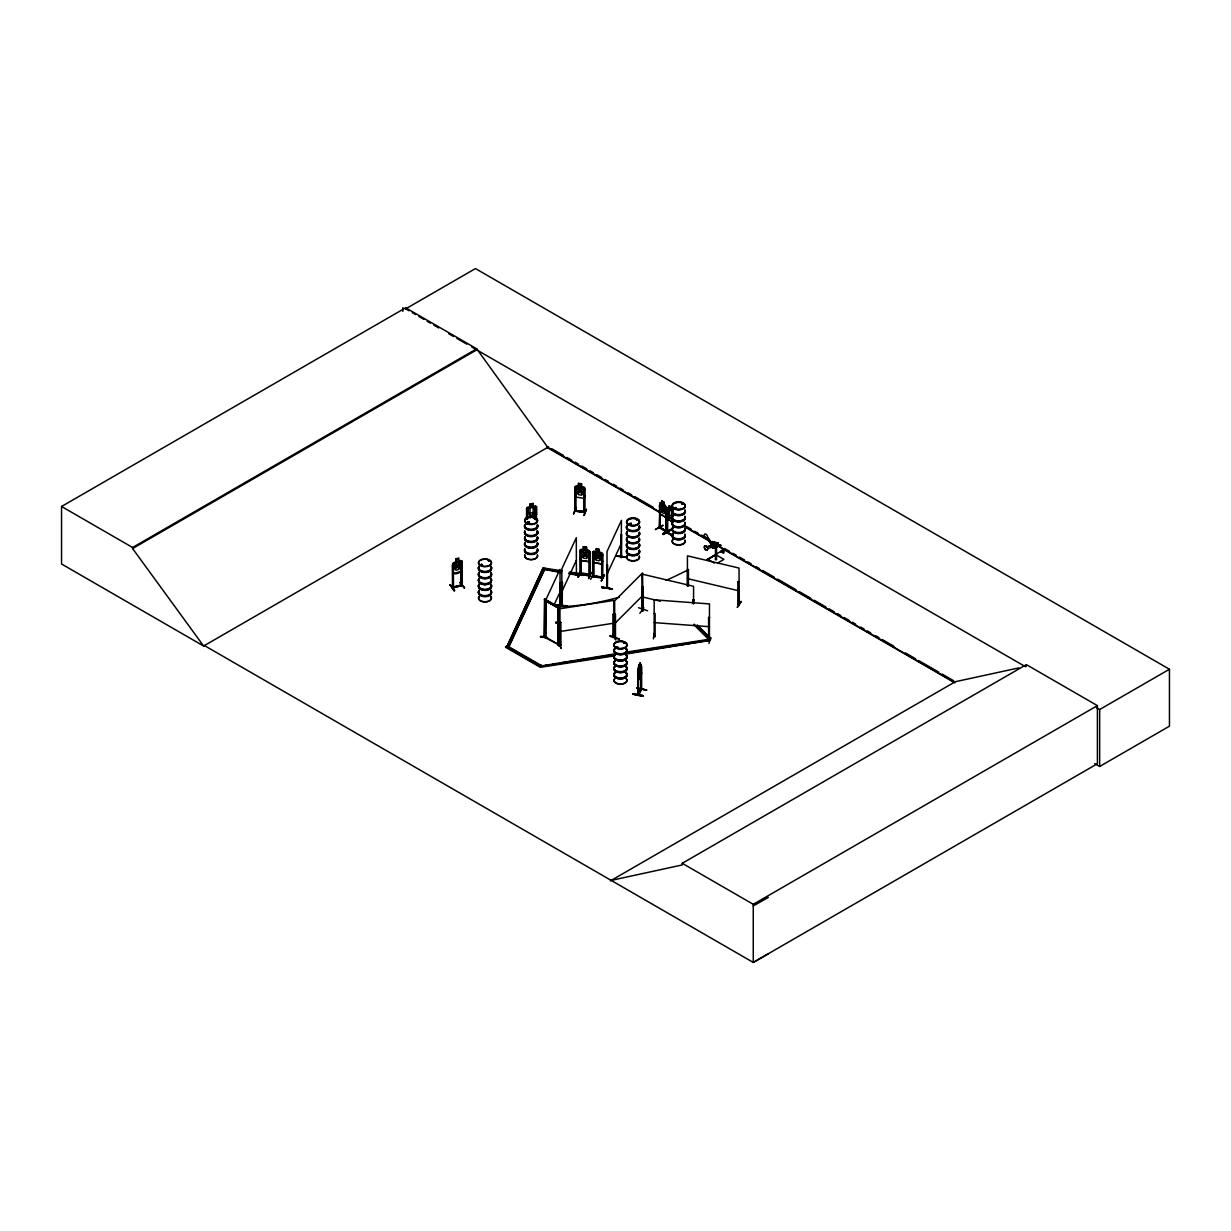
<?xml version="1.0" encoding="UTF-8"?>
<svg xmlns="http://www.w3.org/2000/svg" width="1231" height="1231" viewBox="0 0 1231 1231"><rect width="100%" height="100%" fill="white"/><g stroke="black" fill="none" stroke-linecap="round" stroke-linejoin="round"><path stroke-width="1.5" d="M713.457 545.672L714.688 546.887M715.78 548.303L713.749 547.349L713.765 546.041L715.796 546.979L715.58 548.41L715.796 546.979M713.965 545.933L713.749 547.349M533.161 507.464L530.022 507.864M533.285 506.326L534.762 507.095L534.762 512.327L533.1 514.835L530.022 515.327L528.361 513.358L528.361 508.126L530.022 506.926M535.408 506.079L527.622 507.141L526.606 508.403L526.529 519.544M536.578 506.88L535.331 505.91L536.408 506.833L536.377 519.821M560.243 606.529L559.997 569.384L545.548 600.482M560.182 606.514L559.997 583.217L559.72 606.575M545.733 637.858L558.582 644.629L558.582 607.668L546.379 600.528L545.61 637.904L545.61 600.697L558.135 607.929L558.089 645.244L559.105 645.69L559.105 607.36L544.641 599.02L544.317 637.535L546.379 637.473L557.058 643.736M562.059 604.913L562.352 604.606M576.677 574.385L575.985 574.862L576.339 573.431M576.677 573.569L576.739 574.446M607.021 587.249L606.991 588.141L607.021 551.473L621.455 520.359L621.147 557.428M607.637 587.679L607.452 587.249M621.193 556.643L621.886 556.166L621.332 557.012M547.241 637.766L540.501 636.735L544.01 636.458M540.624 636.35L547.38 637.366M565.398 606.391L555.135 604.713L566.937 606.514M602.097 586.941L612.222 588.926L601.974 587.649M452.346 587.849L461.964 585.541L452.546 588.049L452.654 563.521L460.902 560.474L461.933 561.121L461.825 585.602M452.639 587.187L460.933 585.187L452.746 587.202M461.871 584.71L460.779 584.756L461.687 584.479M641.043 675.742C643.09 665.155 638.658 686.313 637.735 677.85L638.243 679.958M632.872 694.176C642.182 693.299 650.26 698.777 632.872 694.176L642.844 695.915M619.239 639.058L610.207 635.596M654.184 613.469L655.123 613.53L655.107 636.565M654.153 633.242L653.353 638.889M654.046 635.642C656.061 635.088 655.215 637.089 654.215 636.227M708.579 617.5L709.518 617.562L708.579 617.5L708.625 640.551L709.471 640.535L709.595 639.474L708.425 639.643M708.564 640.505L709.518 640.274M708.641 639.689L709.41 639.458M708.964 643.444L710.795 637.443M481.706 564.475C481.629 566.137 480.89 563.09 481.967 565.229M480.906 564.983L482.46 564.875M482.506 565.121L481.69 564.337M488.245 560.751L489.369 560.844L488.368 560.505M488.753 560.905L488.892 560.274M526.683 522.975L528.376 522.406M527.653 522.236L527.037 522.821L528.53 523.113M528.561 522.867L526.837 522.99M534.377 518.605L535.47 518.513L534.392 518.682M545.733 603.298L545.733 604.406L545.564 603.328M545.533 618.547L545.533 619.947M545.687 633.473L545.533 632.38L545.564 633.288M629.58 523.744C631.288 524.375 627.471 523.544 630.287 524.514M637.012 520.205L636.596 519.482L637.366 520.051M616.469 646.829L617.27 647.86M624.394 643.167L624.702 642.844M675.388 507.464L674.526 508.157L676.081 507.849M681.928 503.941L682.497 503.433M682.097 504.171L682.666 503.464M683.005 504.095L682.266 503.694L682.913 504.171M712.18 545.856L712.918 545.118L707.533 537.208A2.324 1.339 60 0 0 705.794 534.116A2.324 1.339 60 0 0 704.301 535.608A2.324 1.339 60 0 0 706.563 538.193L712.395 545.733L706.963 538.039M637.796 677.942L637.689 670.403L641.028 664.463L641.459 689.945L641.766 666.602M641.582 689.021L637.827 694.776M638.52 694.484L638.52 671.634M641.105 689.822C643.459 684.898 638.458 697.254 638.32 694.053M556.812 604.99L567.076 605.806L566.922 606.606M722.782 550.734C721.981 548.303 719.612 553.519 722.074 552.15M461.887 568.537C462.548 573.061 452.485 576.354 452.654 571.03M460.963 571.661L462.04 568.584M662.97 507.834L665.109 506.618L663.571 508.957L665.186 513.204L663.094 509.265C662.016 512.988 659.354 510.08 662.57 508.357L661.062 504.279L662.924 507.603M665.725 517.282L666.525 515.035M666.617 514.989L665.771 517.405L660.078 514.112L659.416 510.85M532.238 517.62L535.362 517.205L536.516 514.312M530.022 518.143L530.022 504.125L533.192 503.448L533.161 517.635L535.454 517.266L536.593 514.296L536.516 506.787M633.026 693.899L642.874 695.992M561.059 644.613C558.412 643.905 562.782 645.459 560.182 645.583M450.131 585.14L454.608 590.203M454.101 590.818L450.192 584.725L454.147 590.742M580.001 489.569L582.894 487.799L580.786 490.692L582.832 494.37L580.124 491.184L577.262 493.462L579.416 490.461L577.354 486.937L580.047 489.538M584.663 553.165L587.649 551.134L585.556 554.042L587.772 557.597L584.894 554.535C583.756 558.782 579.555 556.581 584.186 553.796L582.109 550.288L584.617 553.15M583.833 498.216L584.971 495.616M585.079 495.647L583.909 498.324L576.123 497.124L575.139 494.108L576.216 497.047M579.863 557.52L580.894 560.459L588.68 561.675L589.803 559.059M601.467 563.906L602.636 561.244L601.467 563.906L593.681 562.705L592.68 559.69M560.151 606.56L560.351 583.263M562.105 582.125L562.182 605.544L562.459 582.171M576.416 574.892L576.308 537.701L561.859 568.814L561.844 605.483M571.584 573.154L581.709 574.692L576.031 574.308M559.751 606.514L560.243 605.698M562.29 605.421L562.259 604.636M576.062 574.846L576.493 574.015M581.601 574.908L574.846 573.861M607.252 564.783L607.345 588.203L607.606 564.829M621.193 557.566L621.455 534.192L621.578 557.551L621.84 556.135M601.959 587.726L602.113 586.925M616.608 556.181L626.871 557.381L616.731 555.812M561.213 648.275L557.997 642.582M670.495 529.853L663.109 534.162M453.439 587.803L453.3 564.814L453.3 587.587M576.077 488.23L575.077 488.292L576.077 488.23L575.939 511.219M578.447 486.107L578.447 483.306L581.755 483.829L581.617 486.768L583.279 487.953L583.279 493.185L581.617 495.17L578.524 494.693L576.877 492.2L576.877 486.968L578.524 486.291L578.555 483.414M543.117 567.937L507.034 646.413L508.988 646.721L545.087 568.23L508.988 646.013L507.034 645.706L505.587 647.244L507.034 646.413L543.117 567.937L561.921 570.845M584.048 489.676L585.064 489.615L584.048 489.676L584.14 512.496L584.156 489.476M573.6 513.742L576.339 507.557M573.661 513.866L576.37 507.557L573.646 513.389M574.985 511.08L585.171 512.404L584.048 511.404M583.771 515.435L586.479 509.126L584.31 515.466M554.381 604.252L559.997 592.157M561.859 591.588L576.308 560.474M580.755 551.78L579.832 551.642L580.755 551.78L580.77 574.6L580.847 551.58M580.894 560.459L588.71 561.613M588.664 550.303L589.803 551.534L589.757 575.985L589.834 551.473L586.418 550.042L586.525 547.164L583.186 546.718L583.294 549.626L581.632 550.303L581.632 555.535L583.294 558.043L586.387 558.52L588.049 556.535L588.049 551.303L586.525 549.965M568.876 573.846L578.231 575.292L578.77 573.446L569.414 572M578.231 575.292L578.77 573.446M588.91 552.827L589.818 552.965L588.91 552.827L588.91 575.846M577.862 577.124L581.063 571.246L578.355 577.077M578.355 576.77L580.617 571.23M579.863 574.431C579.524 571.538 589.28 574.908 588.91 575.6C593.08 574.108 579.047 572.215 579.924 574.462L579.863 550.011L583.325 549.565M592.65 552.242L593.742 551.35L592.65 552.242L592.696 576.724L602.513 578.185L602.636 553.704L601.451 552.534L593.757 551.519L596.112 551.811L596.004 548.888L599.312 549.411L599.312 552.211M593.542 554.012L592.619 553.873L593.542 554.012L593.634 576.585M593.681 562.705L592.788 559.705M588.603 578.355L591.265 572.461L588.603 578.662M601.697 555.058L602.605 555.196L601.697 555.058L601.682 578.124L601.62 577.231M590.649 579.37L593.404 573.477M593.742 576.016L602.713 577.17L592.834 575.6M601.513 578.062L601.744 576.985M604.021 574.708L601.313 581.017L604.098 574.754M601.405 580.955L604.544 575.2M607.021 574.246L621.455 543.133M666.71 532.638L667.802 532.838L667.187 531.623M660.108 527.391L659.293 526.914L666.556 531.146M666.556 531.977L659.277 527.776L660.185 502.787C663.447 506.541 661.032 496.478 661.832 503.925L660.632 504.156L660.632 509.388L661.832 512.327L664.109 513.635L665.309 512.096L665.309 506.864L664.109 505.233C663.801 499.017 664.078 506.618 666.694 507.526L666.694 532.007L665.879 531.623L666.202 508.665M665.848 531.577L666.186 530.546M639.889 613.284L643.89 607.775M614.669 636.55L614.977 636.165M615.085 637.52L615.192 636.088L614.977 636.996M642.043 609.253L642.551 609.283M642.921 609.607L641.997 610.037L642.951 610.084M640.105 662.894L640.659 671.095L638.935 675.988L638.335 669.449L640.212 662.924L639.135 664.94M639.135 665.879L639.858 663.832M640.166 665.879L640.92 664.432L641.059 689.883M636.735 688.221L646.737 690.022L636.919 687.883M641.059 689.283L638.227 694.084M642.844 588.126L641.966 587.926L642.844 588.126L643.074 610.73L641.936 610.745M642.951 610.33L642.09 610.037M687.56 569.491L688.437 569.691L687.56 569.491L687.56 585.941M692.838 599.743L693.715 599.943L692.838 599.743L692.699 603.59M687.421 586.141L687.421 555.843L739.031 568.06L739.139 604.698L738.154 604.483L738.292 581.509L738.431 604.252M739.031 581.909L738.154 581.709M738.061 603.867L739.277 603.682M739.046 604.729L739.169 603.652M741.231 601.697L737.246 607.406L741.154 601.328M556.797 622.101L556.197 623.194L555.596 622.547M556.935 622.286L557.243 622.255M558.905 621.44L558.105 621.84M535.223 518.251L534.454 518.59M630.01 524.067L628.856 523.683M616.7 647.321L617.008 647.614M624.04 643.044L624.825 642.982L624.04 643.244M597.62 555.504L600.451 553.381L598.343 556.274L600.574 559.828L597.681 556.766C596.635 560.921 592.311 558.966 596.973 556.043L594.896 552.519L597.635 555.35M452.7 563.583L455.809 561.736L455.916 558.997L455.87 561.751L454.362 563.152L454.362 568.383L455.916 570.215L458.824 569.43L460.379 566.768L460.379 561.551L458.824 561.028L458.871 558.043L455.762 558.874M672.757 516.897L671.541 518.436L669.279 517.128L668.064 514.189L668.064 508.957L669.279 508.726L667.525 507.634M560.951 645.444L560.874 622.44L559.967 622.594L559.951 645.583L559.967 608.745L613.838 600.405L614.038 637.212L613.838 614.254L612.93 614.392L612.93 637.381L613.854 636.442M613.146 637.381L612.823 636.35L613.838 636.196M615.131 614.207L615.023 637.55M642.228 610.499L642.551 586.787L642.951 610.915M642.874 586.895L642.09 587.264M647.598 610.761L638.489 607.729M619.316 639.058L609.93 636.335L610.222 635.596M712.395 545.733L713.118 544.994L707.687 537.316M614.669 623.609L642.551 595.727M638.227 694.915L638.181 671.557M527.207 522.283L527.499 523.175M630.18 524.021L629.733 523.467M666.74 508.188L667.617 507.587M592.619 575.6L602.713 578.001M718.642 544.517C698.7 553.888 737.307 540.363 712.734 547.364M667.033 509.68L667.187 532.454M667.079 531.623L667.525 532.192M204.531 645.613L203.731 646.09L61.55 563.998L61.55 506.48L405.676 307.796L476.72 348.804L547.764 447.345L660.647 512.527M405.676 307.796L405.676 308.858L475.458 268.573L1169.45 669.249L1169.45 726.182L1099.668 766.467L1094.682 763.574M61.55 506.48L132.594 547.487L476.72 348.804M768.329 953.84L753.264 962.427L204.438 645.567L203.623 646.029L132.594 548.549L476.72 349.866M203.623 646.029L548.564 446.884M660.108 502.833L665.802 506.126M660.031 528.176L659.631 504.864L660.108 528.222L659.401 527.853M669.249 519.944L669.279 505.741L669.279 519.928M666.771 508.188L666.771 532.684L673.311 536.331M666.863 509.049L665.94 508.803M666.771 515.697L667.494 518.928L673.219 522.206L667.51 518.913M659.401 527.022L660.016 528.222M663.063 525.391L655.307 529.561L662.709 525.298M665.863 531.546L666.202 514.358M663.155 534.623L663.124 533.608L670.91 529.992L663.186 534.039M663.124 534.069L670.618 529.807M670.895 529.961L663.524 534.3M559.105 607.36L544.317 599.205M544.317 637.535L544.641 599.02M706.763 546.964L712.318 545.441L713.041 547.01L712.103 545.564L706.579 546.718A2.324 1.339 60 0 0 704.301 546.687A2.324 1.339 60 0 0 705.794 549.888A2.324 1.339 60 0 0 707.533 548.811L707.748 548.687A2.324 1.339 60 0 1 705.994 549.765A2.324 1.339 60 0 1 704.517 546.564A2.324 1.339 60 0 1 706.779 546.595L706.963 546.841M712.734 544.471L712.734 541.563L713.611 545.533L713.611 543.517L714.749 542.856L720.35 546.087L715.473 545.41M713.118 544.994L714.026 546.056L712.857 544.948M713.611 543.517L716.396 543.81L716.396 545.825M718.242 542.733L717.104 543.394L717.104 545.41L713.257 547.672L720.35 545.502L715.473 542.44L718.242 542.733L718.242 544.748M713.672 545.902C715.242 547.287 711.395 546.733 713.826 547.087M714.288 563.121L707.871 559.305L715.888 554.689L723.905 559.428L717.488 563.121M707.871 559.428L715.888 554.796M505.587 646.537L540.347 666.602L541.794 666.494L540.347 667.31L505.587 647.244M610.391 880.873L955.333 681.712L1018.883 667.894M611.192 880.396L682.236 864.947L682.236 863.3L1026.362 664.617L1097.406 705.625L1097.406 763.743L753.264 962.427L753.264 904.308L1097.406 705.625M1026.362 666.263L1025.561 666.74L471.765 347.004M1096.375 707.625L1099.668 709.533L1169.45 669.249M753.264 905.97L768.329 897.384M558.582 607.668L545.733 600.897L558.058 607.976L557.935 644.998M558.105 623.378L558.305 621.563M654.184 635.411L655.015 635.442M709.425 640.566L709.471 603.929L654.138 599.836L654.23 636.519L655.077 636.519M713.995 546.718L716.488 545.41L716.488 559.766L715.473 559.766L715.473 545.995L716.488 545.995M481.829 565.291L481.521 565.414M674.296 508.188L676.219 508.141M545.733 603.805L545.518 604.113M545.733 632.672L545.533 633.211M460.948 585.494L460.871 562.782L461.733 562.552L461.779 585.279M596.081 551.873L594.419 552.55L594.419 557.781L596.081 560.274L599.174 560.751L600.836 558.766L600.836 553.535L599.174 552.35L599.205 549.488L596.081 549.072M576.016 510.419L574.985 510.25M585.079 511.788L576.093 510.634L584.279 511.373M584.925 512.619L585.079 488.122L583.909 486.953L576.185 485.768L575.108 486.66L575.077 511.065L584.987 512.65L584.971 511.511M589.695 575.954L579.832 574.415M593.496 575.985L592.711 575.862M602.482 578.201L602.513 553.735L599.205 552.288M694.099 624.179L708.856 638.92L710.61 639.043L708.856 639.628L694.099 624.886M738.415 604.283L739.154 604.452M560.043 645.321L560.982 645.198M613.854 637.273L612.93 637.166L613.946 637.012M458.932 560.905L462.04 561.059M452.716 588.003L452.439 565.044L453.454 564.998M453.685 573.446L460.856 571.523M460.225 582.463L464.641 587.987L460.24 582.509M707.486 548.534L713.041 547.01M675.388 508.449L674.85 508.403M461.179 585.771L460.871 562.782M666.863 531.73L659.601 527.591L659.631 504.864M527.33 509.696C525.991 508.942 528.653 516.528 527.437 519.39M535.362 508.372C537.178 507.08 533.777 517.312 535.362 519.759M536.993 530.976L537.916 533.515M529.915 506.849L529.884 503.987L533.223 503.525M530.022 513.096L533.1 512.588M560.059 622.794L560.874 622.44M613.946 614.454L612.93 614.392M612.746 634.119L615.438 639.551M559.967 631.518L613.838 623.194M614.069 655.908L542.055 667.048L541.532 665.925L615.438 653.769M626.81 652.015L708.302 639.412L708.825 640.535L625.44 654.153M545.318 665.325L549.103 664.74M552.904 664.155L556.689 663.571M560.474 662.986L573.738 660.939M577.539 660.355L588.91 658.585M592.696 658L596.481 657.416M600.282 656.831L611.653 655.077M632.488 651.845L636.289 651.261M640.074 650.676L643.859 650.091M647.66 649.506L660.924 647.444M664.709 646.86L668.51 646.275M672.295 645.69L676.081 645.106M679.866 644.521L683.667 643.936M687.452 643.336L693.145 642.459M696.931 641.874L708.302 640.12L708.825 641.259M541.532 665.202L542.055 666.34L614.069 655.2M625.44 653.446L708.825 640.535M561.074 644.813L561.074 645.398M629.764 524.406L629.256 524.421M481.259 564.398L480.552 565.121M480.582 564.875L481.706 565.075M616.746 646.721L617.993 647.137M667.033 532.454L672.126 535.347M654.292 635.381L654.169 636.473M715.473 559.166L716.488 559.166M720.35 545.502L715.473 544.456M580.047 574.2L589.911 575.723M575.308 509.988L576.17 510.157M654.138 622.609L709.471 626.702M670.403 530.207L670.51 529.33L663.155 533.639M464.195 588.033L459.794 582.555M616.623 556.012L626.764 557.566M540.501 636.658L547.256 637.673M583.294 546.826L586.525 547.164L586.387 550.103M580.97 549.272L588.587 550.457M593.711 562.644L601.497 563.844M543.117 568.645L548.826 569.522M552.565 570.107L556.32 570.676M575.015 573.584L578.77 574.154M561.398 571.969L544.564 569.368L561.398 572.692M568.876 573.138L578.231 574.585M613.161 634.057L615.931 639.889M638.904 664.755L637.689 670.403M636.766 688.098L646.567 690.191M738.061 603.652L738.908 603.852M687.421 578.616L739.031 590.834M641.966 596.85L660.401 601.22M575.092 511.096L575.246 486.66M592.711 576.693L592.542 575.831M641.936 609.914L643.074 609.899L642.551 572.954L614.669 600.836L614.669 637.458M713.257 544.764L713.257 541.855L715.303 542.594L712.734 541.563L714.549 544.517M641.982 610.714L641.966 574.077L693.576 586.31L693.576 603.805M672.126 534.762L667.525 532.438L673.311 535.731M405.676 308.858L408.984 310.766M412.293 312.674L415.601 314.582M418.894 316.49L423.849 319.352M427.157 321.26L430.465 323.168M433.774 325.076L438.728 327.938M448.638 333.663L453.593 336.525M456.901 338.433L466.811 344.141M661.755 500.986L664.263 502.34M661.832 501.125L664.109 502.433M669.187 505.787L671.695 507.141L671.572 511.096L669.279 509.649M673.234 510.911L671.664 510.111M667.571 507.741L673.234 511.019M669.279 514.881L671.541 516.189M551.888 448.792L563.506 455.501M566.829 457.424L571.815 460.302M575.123 462.21L578.447 464.133M581.771 466.041L586.756 468.919M590.08 470.842L593.388 472.766M596.712 474.674L601.697 477.551M605.021 479.475L608.329 481.383M613.315 484.26L616.639 486.183M619.962 488.091L623.271 490.015M628.256 492.892L631.58 494.8M634.904 496.724L653.169 507.264M686.359 526.437L691.345 529.315M694.669 531.223L697.992 533.146M701.316 535.07L706.286 537.932M724.551 548.487L729.537 551.365M732.86 553.273L736.169 555.196M739.492 557.104L744.478 559.982M747.802 561.905L751.11 563.813M756.096 566.691L759.419 568.614M762.743 570.522L774.361 577.231M777.684 579.155L795.949 589.695M799.258 591.619L810.89 598.328M814.199 600.236L825.832 606.96M829.14 608.868L834.126 611.745M837.449 613.669L840.773 615.577M844.097 617.5L849.067 620.378M852.391 622.286L855.714 624.209M860.684 627.087L864.008 628.995M867.332 630.918L870.656 632.826M875.641 635.704L878.949 637.627M882.273 639.535L893.891 646.26M905.524 652.969L915.479 658.708M918.803 660.632L938.73 672.126M942.038 674.049L953.671 680.758M685.559 526.899L713.78 543.194M718.766 546.072L954.517 682.189M546.672 447.192L659.939 512.588M686.59 527.976L711.58 542.394M719.904 547.21L954.764 682.805M660.216 514.019L665.802 517.235M713.765 546.041L715.596 547.103M660.37 527.484L665.848 530.746M507.034 645.706L541.794 665.771M508.68 647.368L540.132 665.525M682.236 863.3L753.264 904.308M555.812 622.224L556.289 623.055M713.257 541.855L715.303 543.179M697.208 624.933L710.61 638.335M697.208 625.64L710.61 639.043M450.192 584.725L454.624 590.68M671.541 510.034L672.757 511.665M526.576 508.311L527.637 518.528M558.443 642.151L561.29 648.383M1099.668 709.533L1099.668 766.467M715.257 544.456L715.257 546.472M708.302 639.412L708.425 640.474M693.715 599.943L693.715 603.605M688.437 569.691L688.437 586.156M671.541 507.234L671.557 521.267M667.71 510.065L667.525 533.023M667.448 510.203L667.294 532.977M637.735 670.372L637.812 694.9M615.454 614.3L615.485 637.166M593.634 553.812L593.65 576.8M558.92 607.483L558.782 645.89M535.47 508.572L535.47 518.066M533.069 503.571L533.069 506.372M402.891 307.581L402.891 311.351M132.594 547.487L132.594 548.549M721.058 551.18A365.761 208.87 -49.4 0 1 706.902 559.628M688.021 569.891A365.761 208.87 -49.4 0 1 666.048 580.37M619.378 597.189A365.761 208.87 -49.4 0 1 557.412 606.76M626.194 655.092A6.617 3.816 0 0 1 620.47 660.816A6.617 3.816 0 0 1 614.731 655.092M626.117 655.492A6.524 3.77 0 0 1 620.47 661.139A6.524 3.77 0 0 1 614.808 655.492M626.087 660.401A6.478 3.739 0 0 1 620.47 666.017A6.478 3.739 0 0 1 614.854 660.401M626.133 660.801A6.54 3.77 0 0 1 620.47 666.463A6.54 3.77 0 0 1 614.808 660.801M626.194 648.814A6.617 3.816 0 0 1 620.47 654.538A6.617 3.816 0 0 1 614.731 648.814M626.102 654.43A6.509 3.755 0 0 1 620.47 660.078A6.509 3.755 0 0 1 614.823 654.43M626.117 649.199A6.524 3.77 0 0 1 620.47 654.846A6.524 3.77 0 0 1 614.808 649.199M626.194 654.769A6.617 3.816 0 0 1 620.47 660.493A6.617 3.816 0 0 1 614.731 654.769M626.194 648.491A6.617 3.816 0 0 1 620.47 654.215A6.617 3.816 0 0 1 614.731 648.491M626.102 648.152A6.509 3.755 0 0 1 620.47 653.784A6.509 3.755 0 0 1 614.823 648.152M626.194 673.003A6.617 3.816 0 0 1 620.47 678.727A6.617 3.816 0 0 1 614.731 673.003M626.117 673.403A6.524 3.77 0 0 1 620.47 679.05A6.524 3.77 0 0 1 614.808 673.403M626.087 678.312A6.478 3.739 0 0 1 620.47 683.928A6.478 3.739 0 0 1 614.854 678.312M626.102 661.324A6.509 3.755 0 0 1 620.47 666.971A6.509 3.755 0 0 1 614.823 661.324M626.133 678.65A6.54 3.77 0 0 1 620.47 684.313A6.54 3.77 0 0 1 614.808 678.65M626.133 661.001A6.54 3.77 0 0 1 620.47 666.663A6.54 3.77 0 0 1 614.808 661.001M626.194 666.725A6.617 3.816 0 0 1 620.47 672.449A6.617 3.816 0 0 1 614.731 666.725M626.102 672.341A6.509 3.755 0 0 1 620.47 677.989A6.509 3.755 0 0 1 614.823 672.341M626.117 667.11A6.524 3.77 0 0 1 620.47 672.757A6.524 3.77 0 0 1 614.808 667.11M626.194 672.68A6.617 3.816 0 0 1 620.47 678.404A6.617 3.816 0 0 1 614.731 672.68M626.194 666.402A6.617 3.816 0 0 1 620.47 672.126A6.617 3.816 0 0 1 614.731 666.402M626.102 666.063A6.509 3.755 0 0 1 620.47 671.695A6.509 3.755 0 0 1 614.823 666.063M639.428 532.823A6.617 3.816 0 0 1 632.165 537.593A6.617 3.816 0 0 1 627.302 531.9M639.32 533.208A6.509 3.755 0 0 1 632.18 537.901A6.509 3.755 0 0 1 627.395 532.3M639.289 538.116A6.478 3.739 0 0 1 632.18 542.794A6.478 3.739 0 0 1 627.41 537.208M639.32 538.455A6.509 3.755 0 0 1 632.18 543.148A6.509 3.755 0 0 1 627.395 537.547M639.428 526.529A6.617 3.816 0 0 1 632.165 531.315A6.617 3.816 0 0 1 627.302 525.622M628.349 524.821A6.617 3.816 0 0 1 631.318 523.837M639.335 532.146A6.524 3.77 0 0 1 632.18 536.854A6.524 3.77 0 0 1 627.379 531.238M639.335 526.914A6.524 3.77 0 0 1 632.18 531.623A6.524 3.77 0 0 1 627.379 526.006M628.425 525.222A6.524 3.77 0 0 1 629.764 524.621M639.428 532.5A6.617 3.816 0 0 1 632.165 537.27A6.617 3.816 0 0 1 627.302 531.577M639.428 526.206A6.617 3.816 0 0 1 632.165 530.992A6.617 3.816 0 0 1 627.302 525.298M628.349 524.498A6.617 3.816 0 0 1 631.318 523.514M639.32 525.868A6.509 3.755 0 0 1 632.18 530.561A6.509 3.755 0 0 1 627.395 524.96M628.425 524.175A6.509 3.755 0 0 1 631.349 523.206M639.428 550.734A6.617 3.816 0 0 1 632.165 555.504A6.617 3.816 0 0 1 627.302 549.811M639.32 551.119A6.509 3.755 0 0 1 632.18 555.812A6.509 3.755 0 0 1 627.395 550.211M639.289 556.027A6.478 3.739 0 0 1 632.18 560.705A6.478 3.739 0 0 1 627.41 555.119M639.551 540.009A6.509 3.755 0 0 1 631.349 543.64A6.509 3.755 0 0 1 627.395 538.132M639.304 556.381A6.494 3.755 0 0 1 632.18 561.074A6.494 3.755 0 0 1 627.41 555.473M639.351 538.701A6.54 3.77 0 0 1 632.18 543.425A6.54 3.77 0 0 1 627.379 537.793M639.428 544.441A6.617 3.816 0 0 1 632.165 549.226A6.617 3.816 0 0 1 627.302 543.533M639.335 550.057A6.524 3.77 0 0 1 632.18 554.766A6.524 3.77 0 0 1 627.379 549.149M639.335 544.825A6.524 3.77 0 0 1 632.18 549.534A6.524 3.77 0 0 1 627.379 543.917M639.428 550.411A6.617 3.816 0 0 1 632.165 555.181A6.617 3.816 0 0 1 627.302 549.488M639.428 544.117A6.617 3.816 0 0 1 632.165 548.903A6.617 3.816 0 0 1 627.302 543.21M639.32 543.779A6.509 3.755 0 0 1 632.18 548.472A6.509 3.755 0 0 1 627.395 542.871M490.707 572.769A6.617 3.816 0 0 1 484.983 578.493A6.617 3.816 0 0 1 479.259 572.769M490.63 573.154A6.524 3.77 0 0 1 484.983 578.801A6.524 3.77 0 0 1 479.336 573.154M490.6 578.078A6.478 3.739 0 0 1 484.983 583.694A6.478 3.739 0 0 1 479.367 578.078M490.646 578.201A6.54 3.77 0 0 1 484.983 583.863A6.54 3.77 0 0 1 479.321 578.201M490.646 578.662A6.54 3.77 0 0 1 484.983 584.325A6.54 3.77 0 0 1 479.321 578.662M490.707 566.475A6.617 3.816 0 0 1 484.983 572.215A6.617 3.816 0 0 1 479.259 566.475M490.63 572.107A6.524 3.77 0 0 1 484.983 577.754A6.524 3.77 0 0 1 479.336 572.107M490.63 566.875A6.524 3.77 0 0 1 484.983 572.523A6.524 3.77 0 0 1 479.336 566.875M490.707 572.446A6.617 3.816 0 0 1 484.983 578.17A6.617 3.816 0 0 1 479.259 572.446M490.707 566.152A6.617 3.816 0 0 1 484.983 571.892A6.617 3.816 0 0 1 479.259 566.152M490.615 565.829A6.509 3.755 0 0 1 484.983 571.461A6.509 3.755 0 0 1 479.336 565.829M490.707 590.68A6.617 3.816 0 0 1 484.983 596.404A6.617 3.816 0 0 1 479.259 590.68M490.63 591.065A6.524 3.77 0 0 1 484.983 596.712A6.524 3.77 0 0 1 479.336 591.065M490.646 596.112A6.54 3.77 0 0 1 484.983 601.774A6.54 3.77 0 0 1 479.321 596.112M490.615 596.343A6.494 3.755 0 0 1 484.983 601.959A6.494 3.755 0 0 1 479.351 596.343M490.707 584.386A6.617 3.816 0 0 1 484.983 590.126A6.617 3.816 0 0 1 479.259 584.386M490.63 590.018A6.524 3.77 0 0 1 484.983 595.666A6.524 3.77 0 0 1 479.336 590.018M490.615 584.787A6.509 3.755 0 0 1 484.983 590.418A6.509 3.755 0 0 1 479.336 584.787M490.707 590.357A6.617 3.816 0 0 1 484.983 596.081A6.617 3.816 0 0 1 479.259 590.357M490.707 584.063A6.617 3.816 0 0 1 484.983 589.803A6.617 3.816 0 0 1 479.259 584.063M490.615 583.74A6.509 3.755 0 0 1 484.983 589.372A6.509 3.755 0 0 1 479.336 583.74M537.424 536.962A6.54 3.77 0 0 1 531.115 541.717A6.54 3.77 0 0 1 524.806 536.962M537.393 536.824A6.494 3.755 0 0 1 531.115 541.532A6.494 3.755 0 0 1 524.837 536.824M537.501 525.252A6.617 3.816 0 0 1 531.115 530.069A6.617 3.816 0 0 1 524.729 525.252M526.437 523.544A6.617 3.816 0 0 1 529.407 522.56M537.408 525.637A6.509 3.755 0 0 1 531.115 530.361A6.509 3.755 0 0 1 524.821 525.637M526.514 523.944A6.509 3.755 0 0 1 527.853 523.344M537.501 524.929A6.617 3.816 0 0 1 531.115 529.745A6.617 3.816 0 0 1 524.729 524.929M526.437 523.221A6.617 3.816 0 0 1 529.407 522.236M537.408 524.575A6.509 3.755 0 0 1 531.115 529.315A6.509 3.755 0 0 1 524.821 524.575M526.514 522.898A6.509 3.755 0 0 1 529.422 521.929M537.408 531.915A6.509 3.755 0 0 1 531.115 536.654A6.509 3.755 0 0 1 524.821 531.915M537.501 531.53A6.617 3.816 0 0 1 531.115 536.347A6.617 3.816 0 0 1 524.729 531.53M537.501 531.207A6.617 3.816 0 0 1 531.115 536.024A6.617 3.816 0 0 1 524.729 531.207M537.408 530.869A6.524 3.77 0 0 1 531.115 535.608A6.524 3.77 0 0 1 524.806 530.869M537.393 537.224A6.494 3.755 0 0 1 531.115 541.948A6.494 3.755 0 0 1 524.837 537.224M537.408 537.762A6.509 3.755 0 0 1 531.115 542.486A6.509 3.755 0 0 1 524.821 537.762M537.424 554.889A6.54 3.77 0 0 1 531.115 559.628A6.509 3.755 0 0 1 524.821 555.089M524.806 554.889A6.54 3.77 0 0 0 531.115 559.628A6.509 3.755 0 0 0 537.408 555.089M537.424 537.439A6.54 3.77 0 0 1 531.115 542.194A6.54 3.77 0 0 1 524.806 537.439M537.408 543.548A6.509 3.755 0 0 1 531.115 548.272A6.509 3.755 0 0 1 524.821 543.548M537.408 542.486A6.509 3.755 0 0 1 531.115 547.226A6.509 3.755 0 0 1 524.821 542.486M537.408 549.826A6.509 3.755 0 0 1 531.115 554.566A6.509 3.755 0 0 1 524.821 549.826M537.501 549.441A6.617 3.816 0 0 1 531.115 554.258A6.617 3.816 0 0 1 524.729 549.441M537.501 549.118A6.617 3.816 0 0 1 531.115 553.935A6.617 3.816 0 0 1 524.729 549.118M537.408 548.78A6.524 3.77 0 0 1 531.115 553.519A6.524 3.77 0 0 1 524.806 548.78M537.501 543.163A6.617 3.816 0 0 1 531.115 547.98A6.617 3.816 0 0 1 524.729 543.163M537.501 542.84A6.617 3.816 0 0 1 531.115 547.657A6.617 3.816 0 0 1 524.729 542.84M685.052 516.866A6.617 3.816 0 0 1 677.804 521.636A6.617 3.816 0 0 1 672.942 515.943M684.959 517.251A6.509 3.755 0 0 1 677.819 521.944A6.509 3.755 0 0 1 673.034 516.343M684.928 522.159A6.478 3.739 0 0 1 677.819 526.837A6.478 3.739 0 0 1 673.049 521.252M684.959 522.529A6.509 3.755 0 0 1 677.819 527.222A6.509 3.755 0 0 1 673.034 521.621M685.052 510.588A6.617 3.816 0 0 1 677.804 515.358A6.617 3.816 0 0 1 672.942 509.665M684.959 516.189A6.509 3.755 0 0 1 677.819 520.898A6.509 3.755 0 0 1 673.034 515.281M684.975 510.957A6.524 3.77 0 0 1 677.819 515.666A6.524 3.77 0 0 1 673.018 510.049M685.052 516.543A6.617 3.816 0 0 1 677.804 521.313A6.617 3.816 0 0 1 672.942 515.62M685.052 510.265A6.617 3.816 0 0 1 677.804 515.035A6.617 3.816 0 0 1 672.942 509.342M684.959 509.911A6.509 3.755 0 0 1 677.819 514.604A6.509 3.755 0 0 1 673.034 509.003M685.052 534.777A6.617 3.816 0 0 1 677.804 539.547A6.617 3.816 0 0 1 672.942 533.854M684.959 535.162A6.509 3.755 0 0 1 677.819 539.855A6.509 3.755 0 0 1 673.034 534.254M684.928 540.07A6.478 3.739 0 0 1 677.819 544.748A6.478 3.739 0 0 1 673.049 539.163M684.959 523.083A6.509 3.755 0 0 1 677.819 527.791A6.509 3.755 0 0 1 673.034 522.175M684.959 540.44A6.509 3.755 0 0 1 677.819 545.133A6.509 3.755 0 0 1 673.034 539.532M684.975 522.76A6.54 3.77 0 0 1 677.819 527.484A6.54 3.77 0 0 1 673.003 521.852M685.052 528.499A6.617 3.816 0 0 1 677.804 533.269A6.617 3.816 0 0 1 672.942 527.576M684.959 534.1A6.509 3.755 0 0 1 677.819 538.809A6.509 3.755 0 0 1 673.034 533.192M684.975 528.868A6.524 3.77 0 0 1 677.819 533.577A6.524 3.77 0 0 1 673.018 527.961M685.052 534.454A6.617 3.816 0 0 1 677.804 539.224A6.617 3.816 0 0 1 672.942 533.531M685.052 528.176A6.617 3.816 0 0 1 677.804 532.946A6.617 3.816 0 0 1 672.942 527.253M684.959 527.822A6.509 3.755 0 0 1 677.819 532.515A6.509 3.755 0 0 1 673.034 526.914M712.072 545.595A2.031 1.169 60 0 1 713.318 544.225A2.031 1.169 60 0 1 714.888 546.918A2.031 1.169 60 0 1 713.103 547.349M638.643 669.233L639.397 671.28L638.597 675.819L639.643 671.495L640.674 672.618L639.889 670.495L640.643 666.125L639.658 670.218L639.027 668.648L640.058 666.787L640.058 672.018L638.935 673.742L638.935 668.525L638.643 669.233M556.935 604.667L567.076 606.283L556.935 604.667M602.097 587.325L612.222 588.926L602.082 587.387M722.597 552.442C724.043 555.658 725.028 548.118 722.597 552.442M717.427 542.825L717.95 543.471L717.504 542.717M460.025 567.968L459.025 568.322L457.317 566.075L454.578 569.43L456.655 565.645L454.701 562.967L457.27 564.844L459.917 561.567L457.932 565.306L460.025 567.968M458.301 558.828L456.439 560.259L458.301 558.828M458.824 561.967L455.916 562.736L455.916 567.968L458.824 567.199L458.824 561.967M532.561 504.187L530.576 504.51L530.576 505.433L532.561 505.125L532.561 504.187M581.063 484.337L579.078 484.029L579.078 484.968L581.063 485.276L581.063 484.337M581.617 487.691L578.524 487.214L578.524 492.446L581.617 492.923L581.617 487.691M585.833 547.687L583.848 547.38L583.848 548.318L585.833 548.626L585.833 547.687M598.62 549.934L596.635 549.626L596.635 550.549L598.62 550.857L598.62 549.934M586.387 551.042L583.294 550.565L583.294 555.797L586.387 556.274L586.387 551.042M599.174 553.288L596.081 552.811L596.081 558.028L599.174 558.52L599.174 553.288M663.694 502.663L662.247 501.817L663.694 503.602L663.694 502.663M671.141 507.464L669.679 506.618L671.141 508.403L671.141 507.464M664.109 506.172L661.832 504.864L661.832 510.096L664.109 511.404L664.109 506.172M617.193 648.045A6.54 3.77 0 0 0 626.994 644.782A6.54 3.77 0 0 0 617.193 641.505A6.54 3.77 0 0 0 617.193 648.045M617.208 648.552A6.509 3.755 0 0 0 626.979 645.29A6.509 3.755 0 0 0 617.208 642.043A6.509 3.755 0 0 0 617.208 648.552M617.193 648.245A6.54 3.77 0 0 0 626.994 644.982A6.54 3.77 0 0 0 617.193 641.705A6.54 3.77 0 0 0 617.193 648.245M629.78 524.821A6.494 3.755 0 0 0 639.535 521.575A6.494 3.755 0 0 0 629.78 518.328A6.494 3.755 0 0 0 629.78 524.821M629.78 525.36A6.509 3.755 0 0 0 639.551 522.098A6.494 3.755 0 0 0 629.78 518.851A6.494 3.755 0 0 0 629.78 525.345A6.494 3.755 0 0 0 639.535 522.098A6.509 3.755 0 0 0 629.78 518.851A6.509 3.755 0 0 0 629.78 525.36M481.706 565.921A6.54 3.77 0 0 0 491.523 562.644A6.54 3.77 0 0 0 481.706 559.382A6.54 3.77 0 0 0 481.706 565.921M481.736 566.214A6.494 3.755 0 0 0 491.477 562.952A6.494 3.755 0 0 0 481.736 559.705A6.494 3.755 0 0 0 481.736 566.214M484.983 584.633A6.509 3.755 0 0 0 490.615 579.001A6.494 3.755 0 0 1 484.983 584.617A6.494 3.755 0 0 1 479.351 579.001A6.509 3.755 0 0 0 484.983 584.633M527.853 523.544A6.524 3.77 0 0 0 537.639 520.282A6.524 3.77 0 0 0 527.853 517.02A6.524 3.77 0 0 0 527.853 523.544M527.853 524.083A6.509 3.755 0 0 0 537.624 520.821A6.509 3.755 0 0 0 527.853 517.559A6.509 3.755 0 0 0 527.853 524.083M675.404 508.895A6.54 3.77 0 0 0 685.205 505.633A6.54 3.77 0 0 0 675.404 502.356A6.54 3.77 0 0 0 675.404 508.895M675.419 509.388A6.494 3.755 0 0 0 685.159 506.141A6.494 3.755 0 0 0 675.419 502.894A6.494 3.755 0 0 0 675.419 509.388M674.049 508.511A6.54 3.77 0 0 0 684.975 506.818A6.54 3.77 0 0 0 676.973 502.186A6.54 3.77 0 0 0 674.049 508.511M711.503 545.425A2.031 1.169 60 0 0 713.672 548.103A2.031 1.169 60 0 0 713.657 545.21A2.031 1.169 60 0 0 711.503 545.425"/></g></svg>
